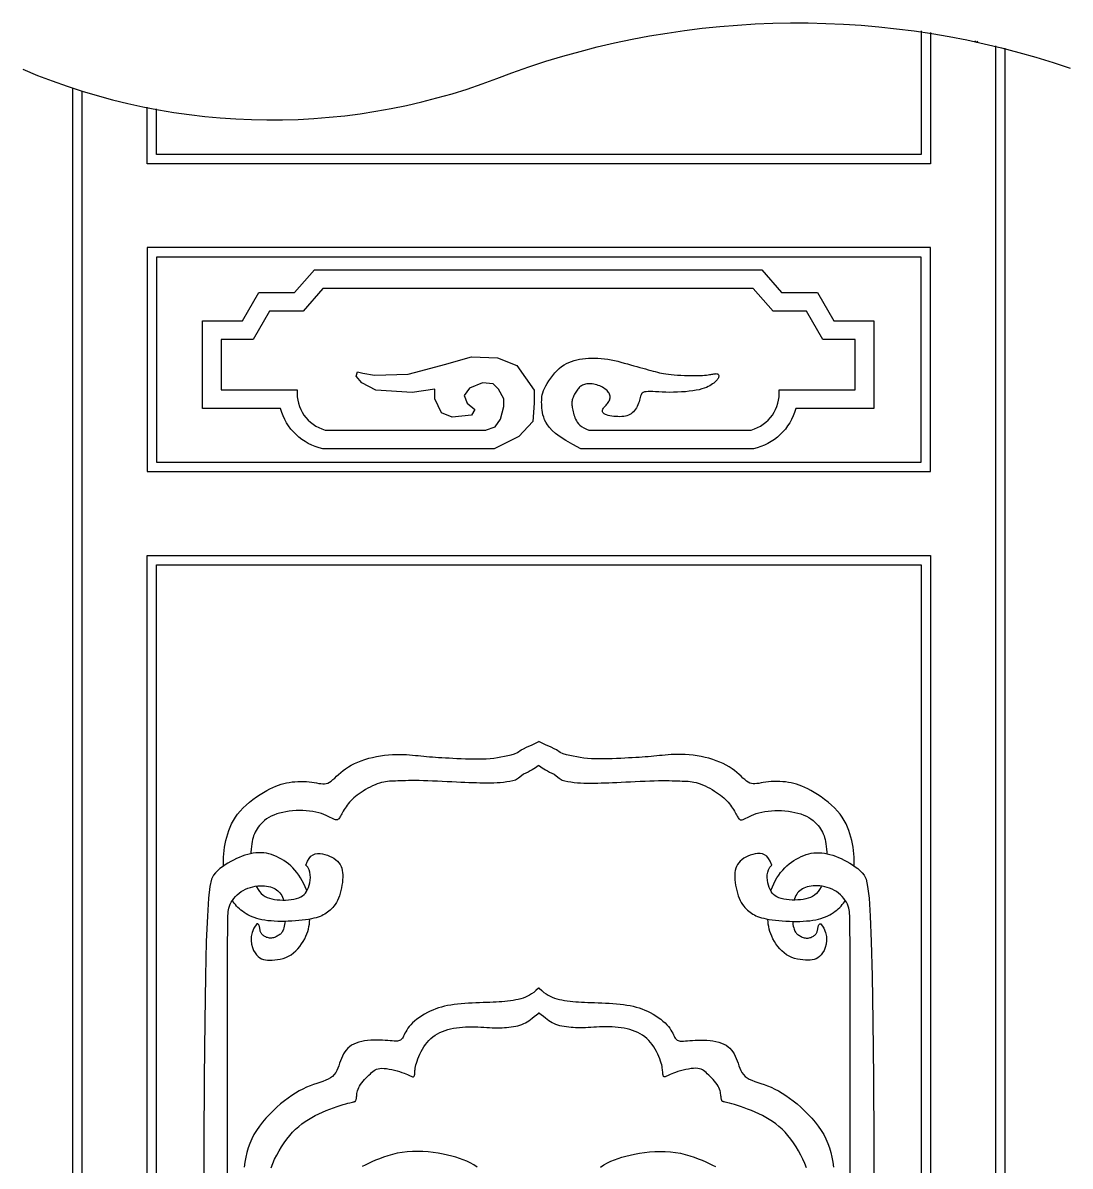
# Model space of a CAD drawing. Header units: metres. Extents: x -634 to -223, y -5 to 891.
# Drawn here: x -634.2 to -223.4, y 442.8 to 891 of the extents above; entities that cross this region are included whole.
import ezdxf

# ---------------------------------------------------------------- set-up
doc = ezdxf.new("R2010")
doc.units = ezdxf.units.M
for name, color, linetype in [('3', 3, 'Continuous'), ('4', 4, 'Continuous'), ('7', 7, 'Continuous')]:
    doc.layers.add(name, color=color, linetype=linetype)

msp = doc.modelspace()

# ---------------------------------------------------------------- linework, layer by layer
at = {"layer": '3'}
msp.add_lwpolyline([(-634.17, 872.82, 0.2), (-442.43, 871.49, -0.17), (-223.41, 873.32)], format="xyb", dxfattribs=at)
for points in [[(-278.19, 887.32), (-278.19, 835.81), (-585.42, 835.81), (-585.42, 857.99)], [(-611.02, 864.43), (-611.02, -1.75), (-252.58, -1.75), (-252.58, 882.05)]]:
    msp.add_lwpolyline(points, dxfattribs=at)
for points in [[(-581.76, 799.24), (-581.76, 718.77), (-281.84, 718.77), (-281.84, 799.24)], [(-581.76, 151.86), (-581.76, 678.54), (-281.84, 678.54), (-281.84, 151.86)]]:
    msp.add_lwpolyline(points, close=True, dxfattribs=at)
at = {"layer": '4'}
for points in [[(-281.84, 887.9), (-281.84, 839.47), (-581.76, 839.47), (-581.76, 857.3)], [(-259.68, 883.73), (-260.11, 883.36), (-260.81, 883.98)], [(-614.68, 865.59), (-614.68, -5.41), (-248.93, -5.41), (-248.93, 881.12)]]:
    msp.add_lwpolyline(points, dxfattribs=at)
for points in [[(-585.42, 802.9), (-585.42, 715.12), (-278.19, 715.12), (-278.19, 802.9)], [(-585.42, 148.2), (-585.42, 682.2), (-278.19, 682.2), (-278.19, 148.2)]]:
    msp.add_lwpolyline(points, close=True, dxfattribs=at)
at = {"layer": '7'}
msp.add_lwpolyline([(-452.69, 731.38), (-448.88, 732.64), (-446.77, 735.6), (-445.5, 740.66), (-445.5, 743.62), (-447.62, 747.41), (-449.73, 749.52), (-453.95, 749.95), (-459.02, 747.84), (-461.14, 744.88), (-459.87, 741.93), (-456.91, 739.4), (-458.18, 737.28), (-465.78, 736.44), (-470.01, 738.13), (-472.54, 743.62), (-472.54, 747.41), (-481.42, 746.15), (-495.78, 746.99), (-501.27, 749.95), (-503.39, 752.48), (-502.96, 754.17), (-500.85, 753.75), (-496.2, 752.9), (-483.11, 753.32), (-478.04, 754.59), (-468.74, 757.12), (-458.18, 760.08), (-448.04, 759.65), (-440.43, 756.7), (-433.67, 746.99), (-433.67, 741.93), (-434.1, 734.75), (-439.59, 728.84), (-449.33, 724.08), (-516.53, 724.08, -0.28), (-533.11, 739.8), (-563.74, 739.8), (-563.74, 774.22), (-548, 774.22), (-541.62, 785.27), (-527.59, 785.27), (-519.79, 794.19), (-344.36, 794.19), (-336.56, 785.27), (-322.52, 785.27), (-316.14, 774.22), (-300.41, 774.22), (-300.41, 739.8), (-331.03, 739.8, -0.28), (-347.62, 724.08), (-415.38, 724.08), (-418.51, 725.71), (-421.25, 727.27), (-423.47, 728.71), (-425.23, 730.02), (-426.6, 731.23), (-427.65, 732.36), (-428.45, 733.43), (-429.06, 734.45), (-429.53, 735.44), (-429.9, 736.41), (-430.18, 737.34), (-430.38, 738.25), (-430.51, 739.13), (-430.59, 739.97), (-430.64, 740.79), (-430.67, 741.57), (-430.69, 742.32), (-430.68, 743.05), (-430.65, 743.77), (-430.57, 744.5), (-430.44, 745.25), (-430.24, 746.04), (-429.95, 746.86), (-429.58, 747.75), (-429.1, 748.7), (-428.52, 749.71), (-427.87, 750.74), (-427.14, 751.77), (-426.35, 752.79), (-425.52, 753.77), (-424.65, 754.69), (-423.76, 755.52), (-422.85, 756.26), (-421.92, 756.9), (-420.98, 757.45), (-420.01, 757.91), (-419.02, 758.31), (-417.99, 758.64), (-416.94, 758.91), (-415.85, 759.14), (-414.72, 759.32), (-413.55, 759.46), (-412.36, 759.56), (-411.14, 759.62), (-409.89, 759.63), (-408.63, 759.59), (-407.35, 759.5), (-406.06, 759.36), (-404.76, 759.17), (-403.46, 758.93), (-402.17, 758.66), (-400.87, 758.35), (-399.58, 758.03), (-398.3, 757.68), (-397.04, 757.33), (-395.79, 756.98), (-394.56, 756.63), (-393.36, 756.29), (-392.19, 755.96), (-391.05, 755.65), (-389.96, 755.35), (-388.92, 755.06), (-387.93, 754.79), (-387, 754.53), (-386.14, 754.3), (-385.31, 754.09), (-384.5, 753.89), (-383.69, 753.71), (-382.85, 753.55), (-381.95, 753.41), (-380.98, 753.27), (-379.9, 753.16), (-378.71, 753.05), (-377.42, 752.96), (-376.07, 752.88), (-374.7, 752.82), (-373.33, 752.77), (-371.99, 752.74), (-370.72, 752.73), (-369.55, 752.74), (-368.5, 752.77), (-367.58, 752.82), (-366.76, 752.88), (-366.05, 752.95), (-365.41, 753.03), (-364.85, 753.11), (-364.36, 753.19), (-363.91, 753.27), (-363.51, 753.34), (-363.14, 753.41), (-362.82, 753.46), (-362.52, 753.49), (-362.26, 753.51), (-362.03, 753.5), (-361.83, 753.46), (-361.66, 753.4), (-361.51, 753.3), (-361.4, 753.18), (-361.31, 753.02), (-361.26, 752.84), (-361.24, 752.64), (-361.25, 752.42), (-361.3, 752.18), (-361.39, 751.92), (-361.51, 751.65), (-361.68, 751.37), (-361.89, 751.08), (-362.15, 750.77), (-362.45, 750.46), (-362.8, 750.14), (-363.2, 749.81), (-363.65, 749.47), (-364.16, 749.13), (-364.73, 748.79), (-365.37, 748.45), (-366.1, 748.11), (-366.92, 747.8), (-367.85, 747.5), (-368.9, 747.22), (-370.08, 746.98), (-371.38, 746.76), (-372.8, 746.58), (-374.3, 746.44), (-375.86, 746.33), (-377.44, 746.25), (-379.01, 746.2), (-380.56, 746.18), (-382.05, 746.2), (-383.46, 746.25), (-384.78, 746.32), (-385.99, 746.39), (-387.1, 746.45), (-388.1, 746.49), (-388.98, 746.49), (-389.74, 746.44), (-390.36, 746.32), (-390.85, 746.13), (-391.23, 745.86), (-391.51, 745.53), (-391.72, 745.14), (-391.88, 744.69), (-392.01, 744.2), (-392.14, 743.66), (-392.28, 743.1), (-392.46, 742.51), (-392.68, 741.9), (-392.94, 741.29), (-393.23, 740.69), (-393.55, 740.1), (-393.91, 739.54), (-394.29, 739.01), (-394.7, 738.54), (-395.14, 738.12), (-395.61, 737.76), (-396.11, 737.46), (-396.65, 737.21), (-397.22, 737), (-397.84, 736.85), (-398.51, 736.74), (-399.22, 736.67), (-399.98, 736.64), (-400.78, 736.65), (-401.59, 736.69), (-402.4, 736.77), (-403.18, 736.87), (-403.92, 737), (-404.6, 737.16), (-405.2, 737.34), (-405.71, 737.53), (-406.12, 737.75), (-406.44, 737.98), (-406.67, 738.22), (-406.82, 738.48), (-406.89, 738.75), (-406.88, 739.03), (-406.81, 739.32), (-406.67, 739.61), (-406.48, 739.91), (-406.24, 740.21), (-405.98, 740.52), (-405.69, 740.84), (-405.39, 741.17), (-405.1, 741.5), (-404.82, 741.84), (-404.57, 742.18), (-404.35, 742.53), (-404.16, 742.89), (-404.01, 743.25), (-403.89, 743.61), (-403.82, 743.98), (-403.8, 744.34), (-403.82, 744.71), (-403.9, 745.08), (-404.03, 745.45), (-404.21, 745.82), (-404.44, 746.18), (-404.72, 746.53), (-405.05, 746.88), (-405.42, 747.21), (-405.85, 747.54), (-406.32, 747.85), (-406.82, 748.15), (-407.36, 748.42), (-407.93, 748.68), (-408.51, 748.91), (-409.1, 749.1), (-409.69, 749.27), (-410.27, 749.4), (-410.85, 749.48), (-411.4, 749.54), (-411.94, 749.55), (-412.46, 749.53), (-412.96, 749.48), (-413.43, 749.39), (-413.87, 749.28), (-414.29, 749.14), (-414.67, 748.97), (-415.02, 748.77), (-415.35, 748.55), (-415.66, 748.3), (-415.95, 748.03), (-416.23, 747.72), (-416.5, 747.4), (-416.76, 747.04), (-417.03, 746.66), (-417.29, 746.26), (-417.54, 745.84), (-417.79, 745.41), (-418.01, 744.98), (-418.21, 744.54), (-418.39, 744.1), (-418.54, 743.68), (-418.66, 743.26), (-418.75, 742.85), (-418.81, 742.44), (-418.84, 742.03), (-418.84, 741.61), (-418.82, 741.17), (-418.77, 740.72), (-418.71, 740.23), (-418.62, 739.71), (-418.51, 739.17), (-418.38, 738.6), (-418.23, 738.02), (-418.05, 737.42), (-417.85, 736.82), (-417.62, 736.21), (-417.36, 735.61), (-417.07, 735.02), (-416.71, 734.44), (-416.28, 733.88), (-415.72, 733.32), (-415.03, 732.78), (-414.16, 732.26), (-413.09, 731.75), (-412.17, 731.4), (-348.5, 731.4, 0.36), (-337.58, 747.12), (-307.72, 747.12), (-307.72, 766.9), (-320.37, 766.9), (-326.75, 777.95), (-339.88, 777.95), (-347.68, 786.87), (-516.47, 786.87), (-524.26, 777.95), (-537.4, 777.95), (-543.78, 766.9), (-556.42, 766.9), (-556.42, 747.12), (-526.57, 747.12, 0.36), (-515.64, 731.4), (-452.62, 731.4)], format="xyb", dxfattribs=at)
for points in [[(-555.48, 560.47), (-555.52, 561.37), (-555.52, 562.66), (-555.48, 563.96), (-555.38, 565.26), (-555.24, 566.57), (-555.06, 567.87), (-554.82, 569.19), (-554.53, 570.5), (-554.2, 571.81), (-553.82, 573.13), (-553.38, 574.44), (-552.87, 575.74), (-552.28, 577.03), (-551.61, 578.31), (-550.83, 579.58), (-549.95, 580.82), (-548.94, 582.03), (-547.81, 583.22), (-546.58, 584.38), (-545.27, 585.49), (-543.91, 586.54), (-542.52, 587.54), (-541.14, 588.46), (-539.79, 589.31), (-538.49, 590.07), (-537.27, 590.73), (-536.11, 591.31), (-535.01, 591.8), (-533.94, 592.22), (-532.89, 592.57), (-531.85, 592.86), (-530.8, 593.09), (-529.72, 593.28), (-528.6, 593.42), (-527.46, 593.53), (-526.31, 593.59), (-525.15, 593.62), (-524.01, 593.6), (-522.89, 593.56), (-521.82, 593.47), (-520.8, 593.35), (-519.85, 593.2), (-518.96, 593.04), (-518.12, 592.88), (-517.33, 592.76), (-516.58, 592.68), (-515.87, 592.68), (-515.18, 592.78), (-514.52, 592.99), (-513.86, 593.33), (-513.21, 593.78), (-512.55, 594.33), (-511.86, 594.97), (-511.13, 595.66), (-510.36, 596.38), (-509.51, 597.13), (-508.6, 597.88), (-507.59, 598.61), (-506.51, 599.31), (-505.34, 599.98), (-504.1, 600.62), (-502.8, 601.21), (-501.42, 601.76), (-499.99, 602.26), (-498.51, 602.7), (-496.98, 603.08), (-495.42, 603.4), (-493.85, 603.66), (-492.27, 603.87), (-490.72, 604.03), (-489.19, 604.14), (-487.72, 604.21), (-486.31, 604.23), (-484.98, 604.21), (-483.72, 604.16), (-482.51, 604.08), (-481.36, 603.97), (-480.23, 603.86), (-479.13, 603.74), (-478.04, 603.61), (-476.95, 603.5), (-475.85, 603.4), (-474.72, 603.3), (-473.56, 603.22), (-472.37, 603.14), (-471.12, 603.07), (-469.82, 603), (-468.45, 602.92), (-467.01, 602.84), (-465.5, 602.76), (-463.91, 602.67), (-462.28, 602.59), (-460.62, 602.52), (-458.94, 602.47), (-457.27, 602.44), (-455.62, 602.44), (-454, 602.48), (-452.44, 602.55), (-450.93, 602.67), (-449.46, 602.82), (-448.04, 603.01), (-446.65, 603.23), (-445.3, 603.48), (-443.98, 603.77), (-442.68, 604.08), (-441.4, 604.42), (-440.15, 604.97), (-438.75, 605.96), (-437.79, 606.39), (-436.69, 607.08), (-435.66, 607.48), (-434.7, 607.88), (-433.83, 608.27), (-433.06, 608.64), (-432.36, 609), (-431.8, 609.28)], [(-308.12, 560.47), (-308.08, 561.37), (-308.08, 562.66), (-308.12, 563.96), (-308.22, 565.26), (-308.36, 566.57), (-308.55, 567.87), (-308.78, 569.19), (-309.07, 570.5), (-309.4, 571.81), (-309.78, 573.13), (-310.22, 574.44), (-310.73, 575.74), (-311.32, 577.03), (-311.99, 578.31), (-312.77, 579.58), (-313.66, 580.82), (-314.66, 582.03), (-315.79, 583.22), (-317.02, 584.38), (-318.33, 585.49), (-319.69, 586.54), (-321.08, 587.54), (-322.46, 588.46), (-323.81, 589.31), (-325.11, 590.07), (-326.33, 590.73), (-327.49, 591.31), (-328.59, 591.8), (-329.66, 592.22), (-330.71, 592.57), (-331.75, 592.86), (-332.8, 593.09), (-333.88, 593.28), (-335, 593.42), (-336.14, 593.53), (-337.29, 593.59), (-338.45, 593.62), (-339.59, 593.6), (-340.71, 593.56), (-341.78, 593.47), (-342.8, 593.35), (-343.75, 593.2), (-344.64, 593.04), (-345.48, 592.88), (-346.27, 592.76), (-347.02, 592.68), (-347.73, 592.68), (-348.42, 592.78), (-349.08, 592.99), (-349.74, 593.33), (-350.39, 593.78), (-351.05, 594.33), (-351.74, 594.97), (-352.47, 595.66), (-353.25, 596.38), (-354.09, 597.13), (-355, 597.88), (-356.01, 598.61), (-357.09, 599.31), (-358.26, 599.98), (-359.5, 600.62), (-360.81, 601.21), (-362.18, 601.76), (-363.61, 602.26), (-365.09, 602.7), (-366.62, 603.08), (-368.18, 603.4), (-369.75, 603.66), (-371.33, 603.87), (-372.89, 604.03), (-374.41, 604.14), (-375.88, 604.21), (-377.29, 604.23), (-378.62, 604.21), (-379.89, 604.16), (-381.09, 604.08), (-382.24, 603.97), (-383.37, 603.86), (-384.47, 603.74), (-385.56, 603.61), (-386.65, 603.5), (-387.75, 603.4), (-388.88, 603.3), (-390.04, 603.22), (-391.23, 603.14), (-392.48, 603.07), (-393.78, 603), (-395.15, 602.92), (-396.59, 602.84), (-398.11, 602.76), (-399.69, 602.67), (-401.32, 602.59), (-402.98, 602.52), (-404.66, 602.47), (-406.33, 602.44), (-407.98, 602.44), (-409.6, 602.48), (-411.16, 602.55), (-412.67, 602.67), (-414.14, 602.82), (-415.56, 603.01), (-416.95, 603.23), (-418.3, 603.48), (-419.63, 603.77), (-420.92, 604.08), (-422.2, 604.42), (-423.45, 604.97), (-424.86, 605.96), (-425.81, 606.39), (-426.91, 607.08), (-427.94, 607.48), (-428.9, 607.88), (-429.77, 608.27), (-430.54, 608.64), (-431.24, 609), (-431.8, 609.28)], [(-431.8, 599.84), (-432.01, 599.73), (-432.54, 599.4), (-433.12, 599.03), (-433.74, 598.62), (-434.42, 598.19), (-435.16, 597.75), (-435.98, 597.3), (-436.85, 596.86), (-437.78, 596.42), (-438.56, 595.78), (-439.8, 594.91), (-440.89, 594.16), (-442.02, 593.86), (-443.19, 593.61), (-444.4, 593.42), (-445.64, 593.26), (-446.91, 593.15), (-448.2, 593.07), (-449.51, 593.02), (-450.84, 592.99), (-452.18, 592.99), (-453.53, 592.99), (-454.89, 593.01), (-456.29, 593.04), (-457.72, 593.09), (-459.21, 593.14), (-460.76, 593.2), (-462.38, 593.27), (-464.09, 593.35), (-465.89, 593.44), (-467.75, 593.52), (-469.65, 593.61), (-471.56, 593.7), (-473.45, 593.78), (-475.29, 593.84), (-477.05, 593.9), (-478.71, 593.94), (-480.23, 593.95), (-481.63, 593.95), (-482.91, 593.94), (-484.09, 593.92), (-485.17, 593.89), (-486.18, 593.85), (-487.11, 593.82), (-487.99, 593.79), (-488.82, 593.76), (-489.61, 593.74), (-490.38, 593.7), (-491.13, 593.63), (-491.89, 593.54), (-492.65, 593.41), (-493.45, 593.23), (-494.27, 592.99), (-495.14, 592.68), (-496.05, 592.31), (-496.98, 591.9), (-497.92, 591.43), (-498.85, 590.94), (-499.77, 590.42), (-500.66, 589.88), (-501.51, 589.34), (-502.3, 588.79), (-503.05, 588.24), (-503.74, 587.69), (-504.39, 587.14), (-504.99, 586.58), (-505.55, 586.02), (-506.07, 585.45), (-506.55, 584.88), (-507, 584.3), (-507.42, 583.73), (-507.8, 583.15), (-508.16, 582.58), (-508.49, 582.03), (-508.79, 581.49), (-509.07, 580.98), (-509.33, 580.5), (-509.57, 580.05), (-509.79, 579.65), (-510.02, 579.3), (-510.26, 579), (-510.52, 578.78), (-510.81, 578.63), (-511.14, 578.57), (-511.52, 578.6), (-511.96, 578.73), (-512.47, 578.95), (-513.05, 579.23), (-513.7, 579.56), (-514.42, 579.92), (-515.22, 580.3), (-516.11, 580.67), (-517.08, 581.01), (-518.13, 581.32), (-519.27, 581.59), (-520.46, 581.81), (-521.72, 581.98), (-523.01, 582.11), (-524.33, 582.18), (-525.67, 582.21), (-527.01, 582.18), (-528.35, 582.1), (-529.67, 581.96), (-530.97, 581.77), (-532.23, 581.52), (-533.45, 581.22), (-534.61, 580.87), (-535.71, 580.46), (-536.74, 579.99), (-537.68, 579.47), (-538.55, 578.91), (-539.34, 578.3), (-540.06, 577.67), (-540.71, 577.02), (-541.3, 576.36), (-541.82, 575.69), (-542.29, 575.03), (-542.7, 574.37), (-543.06, 573.72), (-543.38, 573.06), (-543.65, 572.37), (-543.89, 571.64), (-544.09, 570.87), (-544.26, 570.03), (-544.41, 569.11), (-544.53, 568.11), (-544.64, 567.03), (-544.71, 565.89), (-544.73, 565.33)], [(-431.8, 599.84), (-431.59, 599.73), (-431.06, 599.4), (-430.48, 599.03), (-429.86, 598.62), (-429.18, 598.19), (-428.44, 597.75), (-427.63, 597.3), (-426.75, 596.86), (-425.82, 596.42), (-425.04, 595.78), (-423.8, 594.91), (-422.71, 594.16), (-421.58, 593.86), (-420.41, 593.61), (-419.2, 593.42), (-417.96, 593.26), (-416.69, 593.15), (-415.4, 593.07), (-414.09, 593.02), (-412.76, 592.99), (-411.42, 592.99), (-410.08, 592.99), (-408.71, 593.01), (-407.31, 593.04), (-405.88, 593.09), (-404.39, 593.14), (-402.84, 593.2), (-401.22, 593.27), (-399.51, 593.35), (-397.71, 593.44), (-395.85, 593.52), (-393.95, 593.61), (-392.04, 593.7), (-390.15, 593.78), (-388.31, 593.84), (-386.55, 593.9), (-384.89, 593.94), (-383.37, 593.95), (-381.97, 593.95), (-380.69, 593.94), (-379.51, 593.92), (-378.43, 593.89), (-377.42, 593.85), (-376.49, 593.82), (-375.61, 593.79), (-374.78, 593.76), (-373.99, 593.74), (-373.23, 593.7), (-372.47, 593.63), (-371.71, 593.54), (-370.95, 593.41), (-370.15, 593.23), (-369.33, 592.99), (-368.46, 592.68), (-367.55, 592.31), (-366.62, 591.9), (-365.68, 591.43), (-364.75, 590.94), (-363.83, 590.42), (-362.94, 589.88), (-362.09, 589.34), (-361.3, 588.79), (-360.55, 588.24), (-359.86, 587.69), (-359.21, 587.14), (-358.61, 586.58), (-358.05, 586.02), (-357.53, 585.45), (-357.05, 584.88), (-356.6, 584.3), (-356.18, 583.73), (-355.8, 583.15), (-355.44, 582.58), (-355.11, 582.03), (-354.81, 581.49), (-354.53, 580.98), (-354.27, 580.5), (-354.03, 580.05), (-353.81, 579.65), (-353.58, 579.3), (-353.34, 579), (-353.08, 578.78), (-352.79, 578.63), (-352.46, 578.57), (-352.08, 578.6), (-351.64, 578.73), (-351.13, 578.95), (-350.55, 579.23), (-349.91, 579.56), (-349.18, 579.92), (-348.38, 580.3), (-347.5, 580.67), (-346.53, 581.01), (-345.47, 581.32), (-344.34, 581.59), (-343.14, 581.81), (-341.88, 581.98), (-340.59, 582.11), (-339.27, 582.18), (-337.93, 582.21), (-336.59, 582.18), (-335.25, 582.1), (-333.93, 581.96), (-332.63, 581.77), (-331.37, 581.52), (-330.15, 581.22), (-328.99, 580.87), (-327.89, 580.46), (-326.87, 579.99), (-325.92, 579.47), (-325.05, 578.91), (-324.26, 578.3), (-323.54, 577.67), (-322.89, 577.02), (-322.3, 576.36), (-321.78, 575.69), (-321.31, 575.03), (-320.9, 574.37), (-320.54, 573.72), (-320.22, 573.06), (-319.95, 572.37), (-319.71, 571.64), (-319.51, 570.87), (-319.34, 570.03), (-319.19, 569.11), (-319.07, 568.11), (-318.96, 567.03), (-318.89, 565.89), (-318.87, 565.33)], [(-522.78, 550.71), (-522.94, 551.17), (-523.42, 552.36), (-523.96, 553.53), (-524.56, 554.68), (-525.21, 555.8), (-525.91, 556.87), (-526.65, 557.89), (-527.44, 558.84), (-528.26, 559.73), (-529.12, 560.55), (-530.01, 561.3), (-530.92, 562), (-531.84, 562.63), (-532.79, 563.21), (-533.74, 563.73), (-534.71, 564.2), (-535.68, 564.6), (-536.66, 564.95), (-537.64, 565.24), (-538.64, 565.46), (-539.65, 565.61), (-540.67, 565.69), (-541.71, 565.7), (-542.76, 565.64), (-543.82, 565.5), (-544.89, 565.3), (-545.98, 565.03), (-547.07, 564.69), (-548.17, 564.31), (-549.29, 563.86), (-550.41, 563.37), (-551.53, 562.82), (-552.65, 562.23), (-553.76, 561.6), (-554.84, 560.92), (-555.88, 560.2), (-556.87, 559.44), (-557.8, 558.65), (-558.66, 557.82), (-559.45, 556.85), (-560.15, 555.26), (-560.77, 552.46), (-561.32, 547.86), (-561.8, 540.86), (-562.21, 530.88), (-562.55, 517.33), (-562.83, 499.62), (-563.05, 477.45), (-563.21, 451.73), (-563.32, 423.63)], [(-523.14, 560.86), (-522.59, 562.33), (-521.93, 563.46), (-521.18, 564.29), (-520.36, 564.86), (-519.47, 565.2), (-518.55, 565.36), (-517.6, 565.36), (-516.64, 565.24), (-515.68, 565.04), (-514.75, 564.76), (-513.84, 564.4), (-512.98, 563.98), (-512.18, 563.5), (-511.44, 562.96), (-510.78, 562.37), (-510.21, 561.74), (-509.74, 561.06), (-509.36, 560.34), (-509.08, 559.58), (-508.87, 558.77), (-508.74, 557.92), (-508.68, 557.03), (-508.69, 556.08), (-508.74, 555.09), (-508.85, 554.06), (-509, 553), (-509.2, 551.92), (-509.44, 550.84), (-509.72, 549.79), (-510.04, 548.77), (-510.4, 547.81), (-510.79, 546.92), (-511.22, 546.11), (-511.67, 545.39), (-512.15, 544.74), (-512.65, 544.15), (-513.17, 543.63), (-513.69, 543.15), (-514.21, 542.72), (-514.74, 542.32), (-515.26, 541.95), (-515.79, 541.6), (-516.34, 541.28), (-516.93, 540.98), (-517.58, 540.71), (-518.29, 540.45), (-519.1, 540.21), (-520, 539.98), (-521.01, 539.77), (-522.13, 539.57), (-523.33, 539.39), (-524.6, 539.23), (-525.93, 539.09), (-527.3, 538.97), (-528.69, 538.88), (-530.08, 538.81), (-531.48, 538.77), (-532.86, 538.76), (-534.21, 538.78), (-535.54, 538.83), (-536.83, 538.92), (-538.07, 539.04), (-539.26, 539.2), (-540.39, 539.4), (-541.45, 539.64), (-542.45, 539.91), (-543.39, 540.23), (-544.27, 540.57), (-545.1, 540.95), (-545.89, 541.36), (-546.63, 541.79), (-547.33, 542.24), (-548, 542.72), (-548.63, 543.21), (-549.23, 543.73), (-549.8, 544.25), (-550.33, 544.79), (-550.83, 545.35), (-551.29, 545.91), (-551.72, 546.48), (-552.01, 546.91)], [(-340.46, 560.86), (-341.01, 562.33), (-341.67, 563.46), (-342.42, 564.29), (-343.25, 564.86), (-344.13, 565.2), (-345.05, 565.36), (-346, 565.36), (-346.96, 565.24), (-347.92, 565.04), (-348.85, 564.76), (-349.76, 564.4), (-350.62, 563.98), (-351.42, 563.5), (-352.16, 562.96), (-352.83, 562.37), (-353.4, 561.74), (-353.87, 561.06), (-354.24, 560.34), (-354.53, 559.58), (-354.73, 558.77), (-354.86, 557.92), (-354.92, 557.03), (-354.91, 556.08), (-354.86, 555.09), (-354.75, 554.06), (-354.6, 553), (-354.4, 551.92), (-354.16, 550.84), (-353.88, 549.79), (-353.56, 548.77), (-353.2, 547.81), (-352.81, 546.92), (-352.38, 546.11), (-351.93, 545.39), (-351.45, 544.74), (-350.95, 544.15), (-350.43, 543.63), (-349.91, 543.15), (-349.39, 542.72), (-348.86, 542.32), (-348.34, 541.95), (-347.82, 541.6), (-347.26, 541.28), (-346.67, 540.98), (-346.02, 540.71), (-345.31, 540.45), (-344.51, 540.21), (-343.6, 539.98), (-342.59, 539.77), (-341.47, 539.57), (-340.27, 539.39), (-339, 539.23), (-337.67, 539.09), (-336.3, 538.97), (-334.91, 538.88), (-333.52, 538.81), (-332.12, 538.77), (-330.74, 538.76), (-329.39, 538.78), (-328.06, 538.83), (-326.77, 538.92), (-325.53, 539.04), (-324.34, 539.2), (-323.21, 539.4), (-322.15, 539.64), (-321.15, 539.91), (-320.21, 540.23), (-319.33, 540.57), (-318.5, 540.95), (-317.71, 541.36), (-316.97, 541.79), (-316.27, 542.24), (-315.6, 542.72), (-314.97, 543.21), (-314.37, 543.73), (-313.8, 544.25), (-313.27, 544.79), (-312.77, 545.35), (-312.31, 545.91), (-311.88, 546.48), (-311.59, 546.91)], [(-340.82, 550.71), (-340.66, 551.17), (-340.18, 552.36), (-339.64, 553.53), (-339.05, 554.68), (-338.39, 555.8), (-337.69, 556.87), (-336.95, 557.89), (-336.16, 558.84), (-335.34, 559.73), (-334.48, 560.55), (-333.59, 561.3), (-332.69, 562), (-331.76, 562.63), (-330.81, 563.21), (-329.86, 563.73), (-328.9, 564.2), (-327.92, 564.6), (-326.95, 564.95), (-325.96, 565.24), (-324.96, 565.46), (-323.95, 565.61), (-322.93, 565.69), (-321.89, 565.7), (-320.84, 565.64), (-319.78, 565.5), (-318.71, 565.3), (-317.63, 565.03), (-316.53, 564.69), (-315.43, 564.31), (-314.32, 563.86), (-313.2, 563.37), (-312.07, 562.82), (-310.95, 562.23), (-309.84, 561.6), (-308.76, 560.92), (-307.72, 560.2), (-306.73, 559.44), (-305.8, 558.65), (-304.94, 557.82), (-304.16, 556.85), (-303.45, 555.26), (-302.83, 552.46), (-302.28, 547.86), (-301.8, 540.86), (-301.39, 530.88), (-301.05, 517.33), (-300.77, 499.62), (-300.55, 477.45), (-300.39, 451.73), (-300.28, 423.63)], [(-542.62, 552.57), (-542.48, 552.25), (-541.94, 551.28), (-541.34, 550.42), (-540.68, 549.69), (-539.96, 549.08), (-539.18, 548.57), (-538.34, 548.17), (-537.45, 547.85), (-536.51, 547.6), (-535.51, 547.41), (-534.47, 547.28), (-533.38, 547.19), (-532.26, 547.15), (-531.13, 547.15), (-530.01, 547.21), (-528.92, 547.32), (-527.87, 547.49), (-526.89, 547.72), (-525.99, 548.01), (-525.19, 548.38), (-524.49, 548.81), (-523.87, 549.31), (-523.34, 549.89), (-522.88, 550.54), (-522.48, 551.26), (-522.15, 552.06), (-521.86, 552.94), (-521.63, 553.89), (-521.46, 554.9), (-521.38, 555.94), (-521.42, 557), (-521.59, 558.04), (-521.92, 559.04), (-522.43, 559.99), (-523.14, 560.86)], [(-320.98, 552.57), (-321.12, 552.25), (-321.66, 551.28), (-322.26, 550.42), (-322.92, 549.69), (-323.64, 549.08), (-324.42, 548.57), (-325.26, 548.17), (-326.15, 547.85), (-327.09, 547.6), (-328.09, 547.41), (-329.13, 547.28), (-330.22, 547.19), (-331.34, 547.15), (-332.47, 547.15), (-333.59, 547.21), (-334.68, 547.32), (-335.73, 547.49), (-336.71, 547.72), (-337.61, 548.01), (-338.41, 548.38), (-339.11, 548.81), (-339.73, 549.31), (-340.26, 549.89), (-340.72, 550.54), (-341.12, 551.26), (-341.45, 552.06), (-341.74, 552.94), (-341.97, 553.89), (-342.14, 554.9), (-342.22, 555.94), (-342.18, 557), (-342.01, 558.04), (-341.68, 559.04), (-341.17, 559.99), (-340.46, 560.86)], [(-553.85, 420.06), (-553.87, 446.48), (-553.87, 470.65), (-553.88, 491.42), (-553.89, 507.94), (-553.89, 520.51), (-553.87, 529.7), (-553.83, 536.06), (-553.74, 540.18), (-553.61, 542.63), (-553.42, 543.96), (-553.17, 544.76), (-552.84, 545.49), (-552.43, 546.24), (-551.95, 547), (-551.4, 547.75), (-550.79, 548.48), (-550.11, 549.18), (-549.37, 549.83), (-548.57, 550.42), (-547.71, 550.94), (-546.81, 551.39), (-545.88, 551.77), (-544.92, 552.08), (-543.95, 552.33), (-542.99, 552.52), (-542.04, 552.65), (-541.11, 552.72), (-540.22, 552.74), (-539.37, 552.71), (-538.56, 552.62), (-537.79, 552.48), (-537.06, 552.3), (-536.38, 552.08), (-535.75, 551.82), (-535.17, 551.51), (-534.63, 551.17), (-534.15, 550.79), (-533.71, 550.37), (-533.32, 549.91), (-532.96, 549.4), (-532.65, 548.85), (-532.36, 548.25), (-532.11, 547.6), (-531.97, 547.15)], [(-309.75, 420.06), (-309.73, 446.48), (-309.73, 470.65), (-309.72, 491.42), (-309.71, 507.94), (-309.71, 520.51), (-309.73, 529.7), (-309.77, 536.06), (-309.86, 540.18), (-309.99, 542.63), (-310.18, 543.96), (-310.43, 544.76), (-310.76, 545.49), (-311.17, 546.24), (-311.65, 547), (-312.2, 547.75), (-312.81, 548.48), (-313.49, 549.18), (-314.23, 549.83), (-315.03, 550.42), (-315.89, 550.94), (-316.79, 551.39), (-317.73, 551.77), (-318.68, 552.08), (-319.65, 552.33), (-320.61, 552.52), (-321.56, 552.65), (-322.49, 552.72), (-323.38, 552.74), (-324.23, 552.71), (-325.04, 552.62), (-325.81, 552.48), (-326.54, 552.3), (-327.22, 552.08), (-327.85, 551.82), (-328.44, 551.51), (-328.97, 551.17), (-329.45, 550.79), (-329.89, 550.37), (-330.28, 549.91), (-330.64, 549.4), (-330.96, 548.85), (-331.24, 548.25), (-331.49, 547.6), (-331.63, 547.15)], [(-542.44, 537.83), (-543.54, 536.12), (-544.24, 534.44), (-544.59, 532.83), (-544.66, 531.3), (-544.49, 529.87), (-544.14, 528.57), (-543.65, 527.41), (-543.1, 526.42), (-542.51, 525.61), (-541.9, 524.96), (-541.25, 524.46), (-540.57, 524.09), (-539.84, 523.84), (-539.06, 523.68), (-538.22, 523.6), (-537.32, 523.57), (-536.36, 523.6), (-535.34, 523.67), (-534.29, 523.8), (-533.21, 524), (-532.13, 524.28), (-531.05, 524.65), (-530, 525.12), (-528.99, 525.69), (-528.03, 526.38), (-527.13, 527.16), (-526.29, 528.02), (-525.52, 528.95), (-524.82, 529.92), (-524.18, 530.92), (-523.62, 531.92), (-523.15, 532.92), (-522.75, 533.89), (-522.42, 534.84), (-522.16, 535.78), (-521.96, 536.71), (-521.8, 537.63), (-521.69, 538.56), (-521.6, 539.49), (-521.59, 539.67)], [(-531.31, 538.78), (-531.39, 538.18), (-531.49, 537.5), (-531.62, 536.86), (-531.76, 536.28), (-531.92, 535.76), (-532.09, 535.31), (-532.27, 534.92), (-532.46, 534.59), (-532.67, 534.29), (-532.9, 534.03), (-533.15, 533.8), (-533.42, 533.58), (-533.72, 533.38), (-534.04, 533.17), (-534.38, 532.98), (-534.74, 532.79), (-535.12, 532.62), (-535.5, 532.47), (-535.9, 532.34), (-536.29, 532.26), (-536.69, 532.21), (-537.08, 532.2), (-537.47, 532.23), (-537.85, 532.29), (-538.22, 532.39), (-538.57, 532.51), (-538.9, 532.66), (-539.22, 532.82), (-539.51, 532.99), (-539.77, 533.17), (-540.01, 533.35), (-540.23, 533.55), (-540.42, 533.75), (-540.59, 533.97), (-540.73, 534.19), (-540.86, 534.42), (-540.96, 534.67), (-541.03, 534.92), (-541.09, 535.18), (-541.14, 535.45), (-541.18, 535.72), (-541.22, 535.98), (-541.26, 536.25), (-541.31, 536.5), (-541.37, 536.74), (-541.44, 536.97), (-541.53, 537.17), (-541.64, 537.36), (-541.75, 537.52), (-541.89, 537.65), (-542.03, 537.75), (-542.19, 537.81), (-542.36, 537.83)], [(-321.16, 537.83), (-320.06, 536.12), (-319.36, 534.44), (-319.01, 532.83), (-318.94, 531.3), (-319.11, 529.87), (-319.47, 528.57), (-319.95, 527.41), (-320.5, 526.42), (-321.09, 525.61), (-321.7, 524.96), (-322.35, 524.46), (-323.03, 524.09), (-323.76, 523.84), (-324.54, 523.68), (-325.38, 523.6), (-326.28, 523.57), (-327.24, 523.6), (-328.26, 523.67), (-329.31, 523.8), (-330.39, 524), (-331.47, 524.28), (-332.55, 524.65), (-333.6, 525.12), (-334.61, 525.69), (-335.57, 526.38), (-336.47, 527.16), (-337.31, 528.02), (-338.08, 528.95), (-338.79, 529.92), (-339.42, 530.92), (-339.98, 531.92), (-340.46, 532.92), (-340.85, 533.89), (-341.18, 534.84), (-341.44, 535.78), (-341.64, 536.71), (-341.8, 537.63), (-341.91, 538.56), (-342, 539.49), (-342.01, 539.67)], [(-332.29, 538.78), (-332.22, 538.18), (-332.11, 537.5), (-331.98, 536.86), (-331.84, 536.28), (-331.68, 535.76), (-331.52, 535.31), (-331.34, 534.92), (-331.14, 534.59), (-330.93, 534.29), (-330.7, 534.03), (-330.45, 533.8), (-330.18, 533.58), (-329.88, 533.38), (-329.56, 533.17), (-329.22, 532.98), (-328.86, 532.79), (-328.48, 532.62), (-328.1, 532.47), (-327.7, 532.34), (-327.31, 532.26), (-326.91, 532.21), (-326.52, 532.2), (-326.13, 532.23), (-325.75, 532.29), (-325.38, 532.39), (-325.03, 532.51), (-324.7, 532.66), (-324.38, 532.82), (-324.09, 532.99), (-323.83, 533.17), (-323.59, 533.35), (-323.37, 533.55), (-323.18, 533.75), (-323.01, 533.97), (-322.87, 534.19), (-322.74, 534.42), (-322.65, 534.67), (-322.57, 534.92), (-322.51, 535.18), (-322.46, 535.45), (-322.42, 535.72), (-322.38, 535.98), (-322.34, 536.25), (-322.29, 536.5), (-322.23, 536.74), (-322.16, 536.97), (-322.07, 537.17), (-321.97, 537.36), (-321.85, 537.52), (-321.71, 537.65), (-321.57, 537.75), (-321.41, 537.81), (-321.24, 537.83)], [(-431.8, 512.72), (-431.8, 512.72), (-431.8, 512.72), (-431.98, 512.55), (-432.95, 511.66), (-433.82, 510.93), (-434.62, 510.33), (-435.4, 509.83), (-436.2, 509.4), (-437.04, 509.03), (-437.93, 508.71), (-438.87, 508.42), (-439.85, 508.17), (-440.87, 507.96), (-441.91, 507.78), (-442.97, 507.62), (-444.06, 507.49), (-445.15, 507.37), (-446.27, 507.28), (-447.4, 507.19), (-448.57, 507.12), (-449.77, 507.05), (-451.01, 507), (-452.3, 506.95), (-453.63, 506.9), (-455.02, 506.85), (-456.45, 506.79), (-457.9, 506.73), (-459.37, 506.66), (-460.83, 506.57), (-462.28, 506.46), (-463.69, 506.33), (-465.06, 506.17), (-466.37, 505.98), (-467.62, 505.76), (-468.83, 505.5), (-470, 505.2), (-471.13, 504.85), (-472.25, 504.46), (-473.35, 504.02), (-474.44, 503.53), (-475.52, 502.98), (-476.6, 502.39), (-477.65, 501.76), (-478.66, 501.09), (-479.61, 500.4), (-480.5, 499.69), (-481.31, 498.97), (-482.03, 498.25), (-482.65, 497.54), (-483.18, 496.84), (-483.62, 496.16), (-484, 495.51), (-484.32, 494.9), (-484.6, 494.34), (-484.84, 493.82), (-485.07, 493.37), (-485.29, 492.98), (-485.52, 492.66), (-485.77, 492.4), (-486.06, 492.19), (-486.4, 492.04), (-486.8, 491.93), (-487.28, 491.87), (-487.84, 491.85), (-488.52, 491.87), (-489.28, 491.91), (-490.13, 491.98), (-491.06, 492.05), (-492.06, 492.12), (-493.12, 492.19), (-494.23, 492.23), (-495.37, 492.25), (-496.55, 492.23), (-497.74, 492.17), (-498.94, 492.06), (-500.11, 491.9), (-501.26, 491.69), (-502.36, 491.41), (-503.4, 491.07), (-504.36, 490.66), (-505.23, 490.18), (-506.01, 489.63), (-506.72, 489.01), (-507.35, 488.33), (-507.91, 487.59), (-508.41, 486.8), (-508.85, 485.95), (-509.24, 485.06), (-509.6, 484.12), (-509.93, 483.16), (-510.26, 482.2), (-510.61, 481.25), (-511.01, 480.34), (-511.47, 479.48), (-512.02, 478.69), (-512.68, 478), (-513.46, 477.4), (-514.36, 476.9), (-515.36, 476.46), (-516.46, 476.05), (-517.64, 475.66), (-518.88, 475.25), (-520.18, 474.81), (-521.53, 474.3), (-522.91, 473.71), (-524.31, 473.04), (-525.74, 472.28), (-527.18, 471.43), (-528.65, 470.5), (-530.12, 469.48), (-531.6, 468.37), (-533.09, 467.18), (-534.57, 465.9), (-536.04, 464.54), (-537.47, 463.11), (-538.85, 461.62), (-540.16, 460.07), (-541.39, 458.47), (-542.52, 456.84), (-543.52, 455.17), (-544.4, 453.47), (-545.15, 451.75), (-545.78, 449.98), (-546.31, 448.18), (-546.74, 446.33), (-547.08, 444.43), (-547.35, 442.47)], [(-431.8, 512.72), (-431.8, 512.72), (-431.8, 512.72), (-431.62, 512.55), (-430.65, 511.66), (-429.78, 510.93), (-428.98, 510.33), (-428.2, 509.83), (-427.41, 509.4), (-426.56, 509.03), (-425.67, 508.71), (-424.73, 508.42), (-423.75, 508.17), (-422.73, 507.96), (-421.69, 507.78), (-420.63, 507.62), (-419.55, 507.49), (-418.45, 507.37), (-417.33, 507.28), (-416.2, 507.19), (-415.03, 507.12), (-413.83, 507.05), (-412.59, 507), (-411.3, 506.95), (-409.97, 506.9), (-408.58, 506.85), (-407.15, 506.79), (-405.7, 506.73), (-404.23, 506.66), (-402.77, 506.57), (-401.32, 506.46), (-399.91, 506.33), (-398.54, 506.17), (-397.23, 505.98), (-395.98, 505.76), (-394.77, 505.5), (-393.61, 505.2), (-392.47, 504.85), (-391.35, 504.46), (-390.25, 504.02), (-389.16, 503.53), (-388.08, 502.98), (-387, 502.39), (-385.95, 501.76), (-384.94, 501.09), (-383.99, 500.4), (-383.1, 499.69), (-382.29, 498.97), (-381.57, 498.25), (-380.95, 497.54), (-380.42, 496.84), (-379.98, 496.16), (-379.6, 495.51), (-379.28, 494.9), (-379, 494.34), (-378.76, 493.82), (-378.53, 493.37), (-378.31, 492.98), (-378.08, 492.66), (-377.83, 492.4), (-377.54, 492.19), (-377.2, 492.04), (-376.8, 491.93), (-376.32, 491.87), (-375.76, 491.85), (-375.09, 491.87), (-374.32, 491.91), (-373.47, 491.98), (-372.54, 492.05), (-371.54, 492.12), (-370.48, 492.19), (-369.37, 492.23), (-368.23, 492.25), (-367.05, 492.23), (-365.86, 492.17), (-364.66, 492.06), (-363.49, 491.9), (-362.34, 491.69), (-361.24, 491.41), (-360.2, 491.07), (-359.24, 490.66), (-358.37, 490.18), (-357.59, 489.63), (-356.88, 489.01), (-356.26, 488.33), (-355.69, 487.59), (-355.19, 486.8), (-354.75, 485.95), (-354.36, 485.06), (-354, 484.12), (-353.67, 483.16), (-353.34, 482.2), (-352.99, 481.25), (-352.59, 480.34), (-352.13, 479.48), (-351.58, 478.69), (-350.92, 478), (-350.14, 477.4), (-349.24, 476.9), (-348.24, 476.46), (-347.14, 476.05), (-345.96, 475.66), (-344.72, 475.25), (-343.42, 474.81), (-342.07, 474.3), (-340.69, 473.71), (-339.29, 473.04), (-337.86, 472.28), (-336.42, 471.43), (-334.95, 470.5), (-333.48, 469.48), (-332, 468.37), (-330.51, 467.18), (-329.03, 465.9), (-327.56, 464.54), (-326.13, 463.11), (-324.75, 461.62), (-323.44, 460.07), (-322.21, 458.47), (-321.08, 456.84), (-320.08, 455.17), (-319.2, 453.47), (-318.45, 451.75), (-317.82, 449.98), (-317.3, 448.18), (-316.87, 446.33), (-316.52, 444.43), (-316.25, 442.47)], [(-536.78, 442.11), (-536.14, 443.81), (-535.41, 445.5), (-534.59, 447.17), (-533.69, 448.81), (-532.73, 450.41), (-531.7, 451.95), (-530.63, 453.43), (-529.51, 454.81), (-528.36, 456.1), (-527.18, 457.29), (-525.98, 458.38), (-524.75, 459.37), (-523.49, 460.29), (-522.19, 461.13), (-520.86, 461.91), (-519.49, 462.64), (-518.08, 463.32), (-516.63, 463.97), (-515.17, 464.58), (-513.71, 465.15), (-512.3, 465.68), (-510.94, 466.15), (-509.67, 466.57), (-508.51, 466.94), (-507.5, 467.24), (-506.65, 467.47), (-505.94, 467.65), (-505.37, 467.79), (-504.91, 467.89), (-504.55, 467.97), (-504.27, 468.04), (-504.06, 468.12), (-503.89, 468.2), (-503.75, 468.31), (-503.64, 468.44), (-503.54, 468.61), (-503.47, 468.8), (-503.41, 469.04), (-503.36, 469.31), (-503.32, 469.62), (-503.28, 469.98), (-503.24, 470.38), (-503.19, 470.83), (-503.12, 471.32), (-503.01, 471.84), (-502.87, 472.39), (-502.68, 472.97), (-502.42, 473.58), (-502.1, 474.2), (-501.69, 474.84), (-501.22, 475.48), (-500.7, 476.13), (-500.14, 476.76), (-499.57, 477.38), (-498.99, 477.97), (-498.42, 478.53), (-497.88, 479.05), (-497.38, 479.52), (-496.9, 479.94), (-496.43, 480.3), (-495.94, 480.6), (-495.41, 480.84), (-494.82, 481.02), (-494.15, 481.13), (-493.39, 481.16), (-492.52, 481.13), (-491.56, 481.03), (-490.54, 480.87), (-489.48, 480.67), (-488.42, 480.43), (-487.37, 480.16), (-486.38, 479.88), (-485.47, 479.58), (-484.65, 479.28), (-483.93, 479), (-483.31, 478.72), (-482.77, 478.47), (-482.3, 478.26), (-481.91, 478.08), (-481.58, 477.94), (-481.31, 477.86), (-481.08, 477.85), (-480.9, 477.88), (-480.76, 477.98), (-480.65, 478.12), (-480.57, 478.31), (-480.52, 478.54), (-480.48, 478.81), (-480.45, 479.12), (-480.42, 479.46), (-480.4, 479.83), (-480.37, 480.25), (-480.32, 480.72), (-480.24, 481.24), (-480.13, 481.83), (-479.98, 482.48), (-479.79, 483.21), (-479.54, 484.01), (-479.23, 484.88), (-478.87, 485.8), (-478.46, 486.74), (-477.99, 487.69), (-477.47, 488.65), (-476.91, 489.58), (-476.29, 490.47), (-475.62, 491.3), (-474.9, 492.09), (-474.14, 492.81), (-473.32, 493.49), (-472.46, 494.1), (-471.56, 494.66), (-470.61, 495.16), (-469.62, 495.61), (-468.58, 496.01), (-467.5, 496.35), (-466.4, 496.63), (-465.26, 496.88), (-464.09, 497.07), (-462.91, 497.22), (-461.71, 497.33), (-460.5, 497.39), (-459.29, 497.43), (-458.07, 497.43), (-456.86, 497.4), (-455.66, 497.36), (-454.48, 497.31), (-453.33, 497.25), (-452.21, 497.19), (-451.12, 497.13), (-450.08, 497.09), (-449.07, 497.06), (-448.1, 497.04), (-447.15, 497.05), (-446.23, 497.07), (-445.32, 497.11), (-444.42, 497.18), (-443.53, 497.26), (-442.64, 497.37), (-441.75, 497.51), (-440.88, 497.68), (-440.03, 497.88), (-439.21, 498.11), (-438.43, 498.37), (-437.68, 498.67), (-436.99, 499.01), (-436.34, 499.39), (-435.72, 499.82), (-435.08, 500.3), (-434.39, 500.84), (-433.62, 501.44), (-432.72, 502.12), (-431.68, 502.88)], [(-326.82, 442.11), (-327.46, 443.81), (-328.19, 445.5), (-329.01, 447.17), (-329.91, 448.81), (-330.87, 450.41), (-331.9, 451.95), (-332.97, 453.43), (-334.09, 454.81), (-335.24, 456.1), (-336.42, 457.29), (-337.62, 458.38), (-338.85, 459.37), (-340.11, 460.29), (-341.41, 461.13), (-342.74, 461.91), (-344.11, 462.64), (-345.52, 463.32), (-346.97, 463.97), (-348.43, 464.58), (-349.89, 465.15), (-351.31, 465.68), (-352.66, 466.15), (-353.93, 466.57), (-355.09, 466.94), (-356.1, 467.24), (-356.95, 467.47), (-357.66, 467.65), (-358.23, 467.79), (-358.69, 467.89), (-359.05, 467.97), (-359.33, 468.04), (-359.54, 468.12), (-359.71, 468.2), (-359.85, 468.31), (-359.97, 468.44), (-360.06, 468.61), (-360.13, 468.8), (-360.19, 469.04), (-360.24, 469.31), (-360.28, 469.62), (-360.32, 469.98), (-360.36, 470.38), (-360.41, 470.83), (-360.48, 471.32), (-360.59, 471.84), (-360.73, 472.39), (-360.92, 472.97), (-361.18, 473.58), (-361.5, 474.2), (-361.91, 474.84), (-362.38, 475.48), (-362.9, 476.13), (-363.46, 476.76), (-364.03, 477.38), (-364.61, 477.97), (-365.18, 478.53), (-365.72, 479.05), (-366.22, 479.52), (-366.7, 479.94), (-367.17, 480.3), (-367.67, 480.6), (-368.19, 480.84), (-368.78, 481.02), (-369.45, 481.13), (-370.21, 481.16), (-371.08, 481.13), (-372.04, 481.03), (-373.06, 480.87), (-374.12, 480.67), (-375.18, 480.43), (-376.23, 480.16), (-377.22, 479.88), (-378.13, 479.58), (-378.95, 479.28), (-379.67, 479), (-380.29, 478.72), (-380.83, 478.47), (-381.3, 478.26), (-381.69, 478.08), (-382.02, 477.94), (-382.29, 477.86), (-382.52, 477.85), (-382.7, 477.88), (-382.84, 477.98), (-382.95, 478.12), (-383.03, 478.31), (-383.08, 478.54), (-383.12, 478.81), (-383.15, 479.12), (-383.18, 479.46), (-383.2, 479.83), (-383.23, 480.25), (-383.29, 480.72), (-383.36, 481.24), (-383.47, 481.83), (-383.62, 482.48), (-383.81, 483.21), (-384.06, 484.01), (-384.37, 484.88), (-384.73, 485.8), (-385.14, 486.74), (-385.61, 487.69), (-386.13, 488.65), (-386.7, 489.58), (-387.31, 490.47), (-387.98, 491.3), (-388.7, 492.09), (-389.47, 492.81), (-390.28, 493.49), (-391.14, 494.1), (-392.04, 494.66), (-392.99, 495.16), (-393.99, 495.61), (-395.02, 496.01), (-396.1, 496.35), (-397.21, 496.63), (-398.34, 496.88), (-399.51, 497.07), (-400.69, 497.22), (-401.89, 497.33), (-403.1, 497.39), (-404.32, 497.43), (-405.53, 497.43), (-406.74, 497.4), (-407.94, 497.36), (-409.12, 497.31), (-410.27, 497.25), (-411.39, 497.19), (-412.48, 497.13), (-413.52, 497.09), (-414.53, 497.06), (-415.5, 497.04), (-416.45, 497.05), (-417.37, 497.07), (-418.28, 497.11), (-419.18, 497.18), (-420.07, 497.26), (-420.96, 497.37), (-421.85, 497.51), (-422.72, 497.68), (-423.57, 497.88), (-424.39, 498.11), (-425.17, 498.37), (-425.92, 498.67), (-426.61, 499.01), (-427.26, 499.39), (-427.89, 499.82), (-428.52, 500.3), (-429.21, 500.84), (-429.99, 501.44), (-430.88, 502.12), (-431.92, 502.88)], [(-455.98, 442.44), (-457.35, 443.3), (-458.71, 444.06), (-460.07, 444.73), (-461.45, 445.33), (-462.87, 445.86), (-464.36, 446.34), (-465.92, 446.77), (-467.59, 447.16), (-469.37, 447.53), (-471.25, 447.86), (-473.2, 448.15), (-475.22, 448.37), (-477.26, 448.53), (-479.33, 448.6), (-481.39, 448.57), (-483.42, 448.44), (-485.4, 448.19), (-487.33, 447.84), (-489.2, 447.4), (-490.99, 446.89), (-492.71, 446.33), (-494.35, 445.73), (-495.89, 445.11), (-497.33, 444.48), (-498.66, 443.87), (-499.9, 443.25), (-501.04, 442.61)], [(-407.63, 442.44), (-406.25, 443.3), (-404.9, 444.06), (-403.54, 444.73), (-402.15, 445.33), (-400.73, 445.86), (-399.24, 446.34), (-397.68, 446.77), (-396.01, 447.16), (-394.23, 447.53), (-392.35, 447.86), (-390.4, 448.15), (-388.39, 448.37), (-386.34, 448.53), (-384.27, 448.6), (-382.22, 448.57), (-380.18, 448.44), (-378.2, 448.19), (-376.27, 447.84), (-374.4, 447.4), (-372.61, 446.89), (-370.89, 446.33), (-369.25, 445.73), (-367.71, 445.11), (-366.27, 444.48), (-364.94, 443.87), (-363.7, 443.25), (-362.56, 442.61)]]:
    msp.add_lwpolyline(points, dxfattribs=at)

doc.saveas('drawing.dxf')
